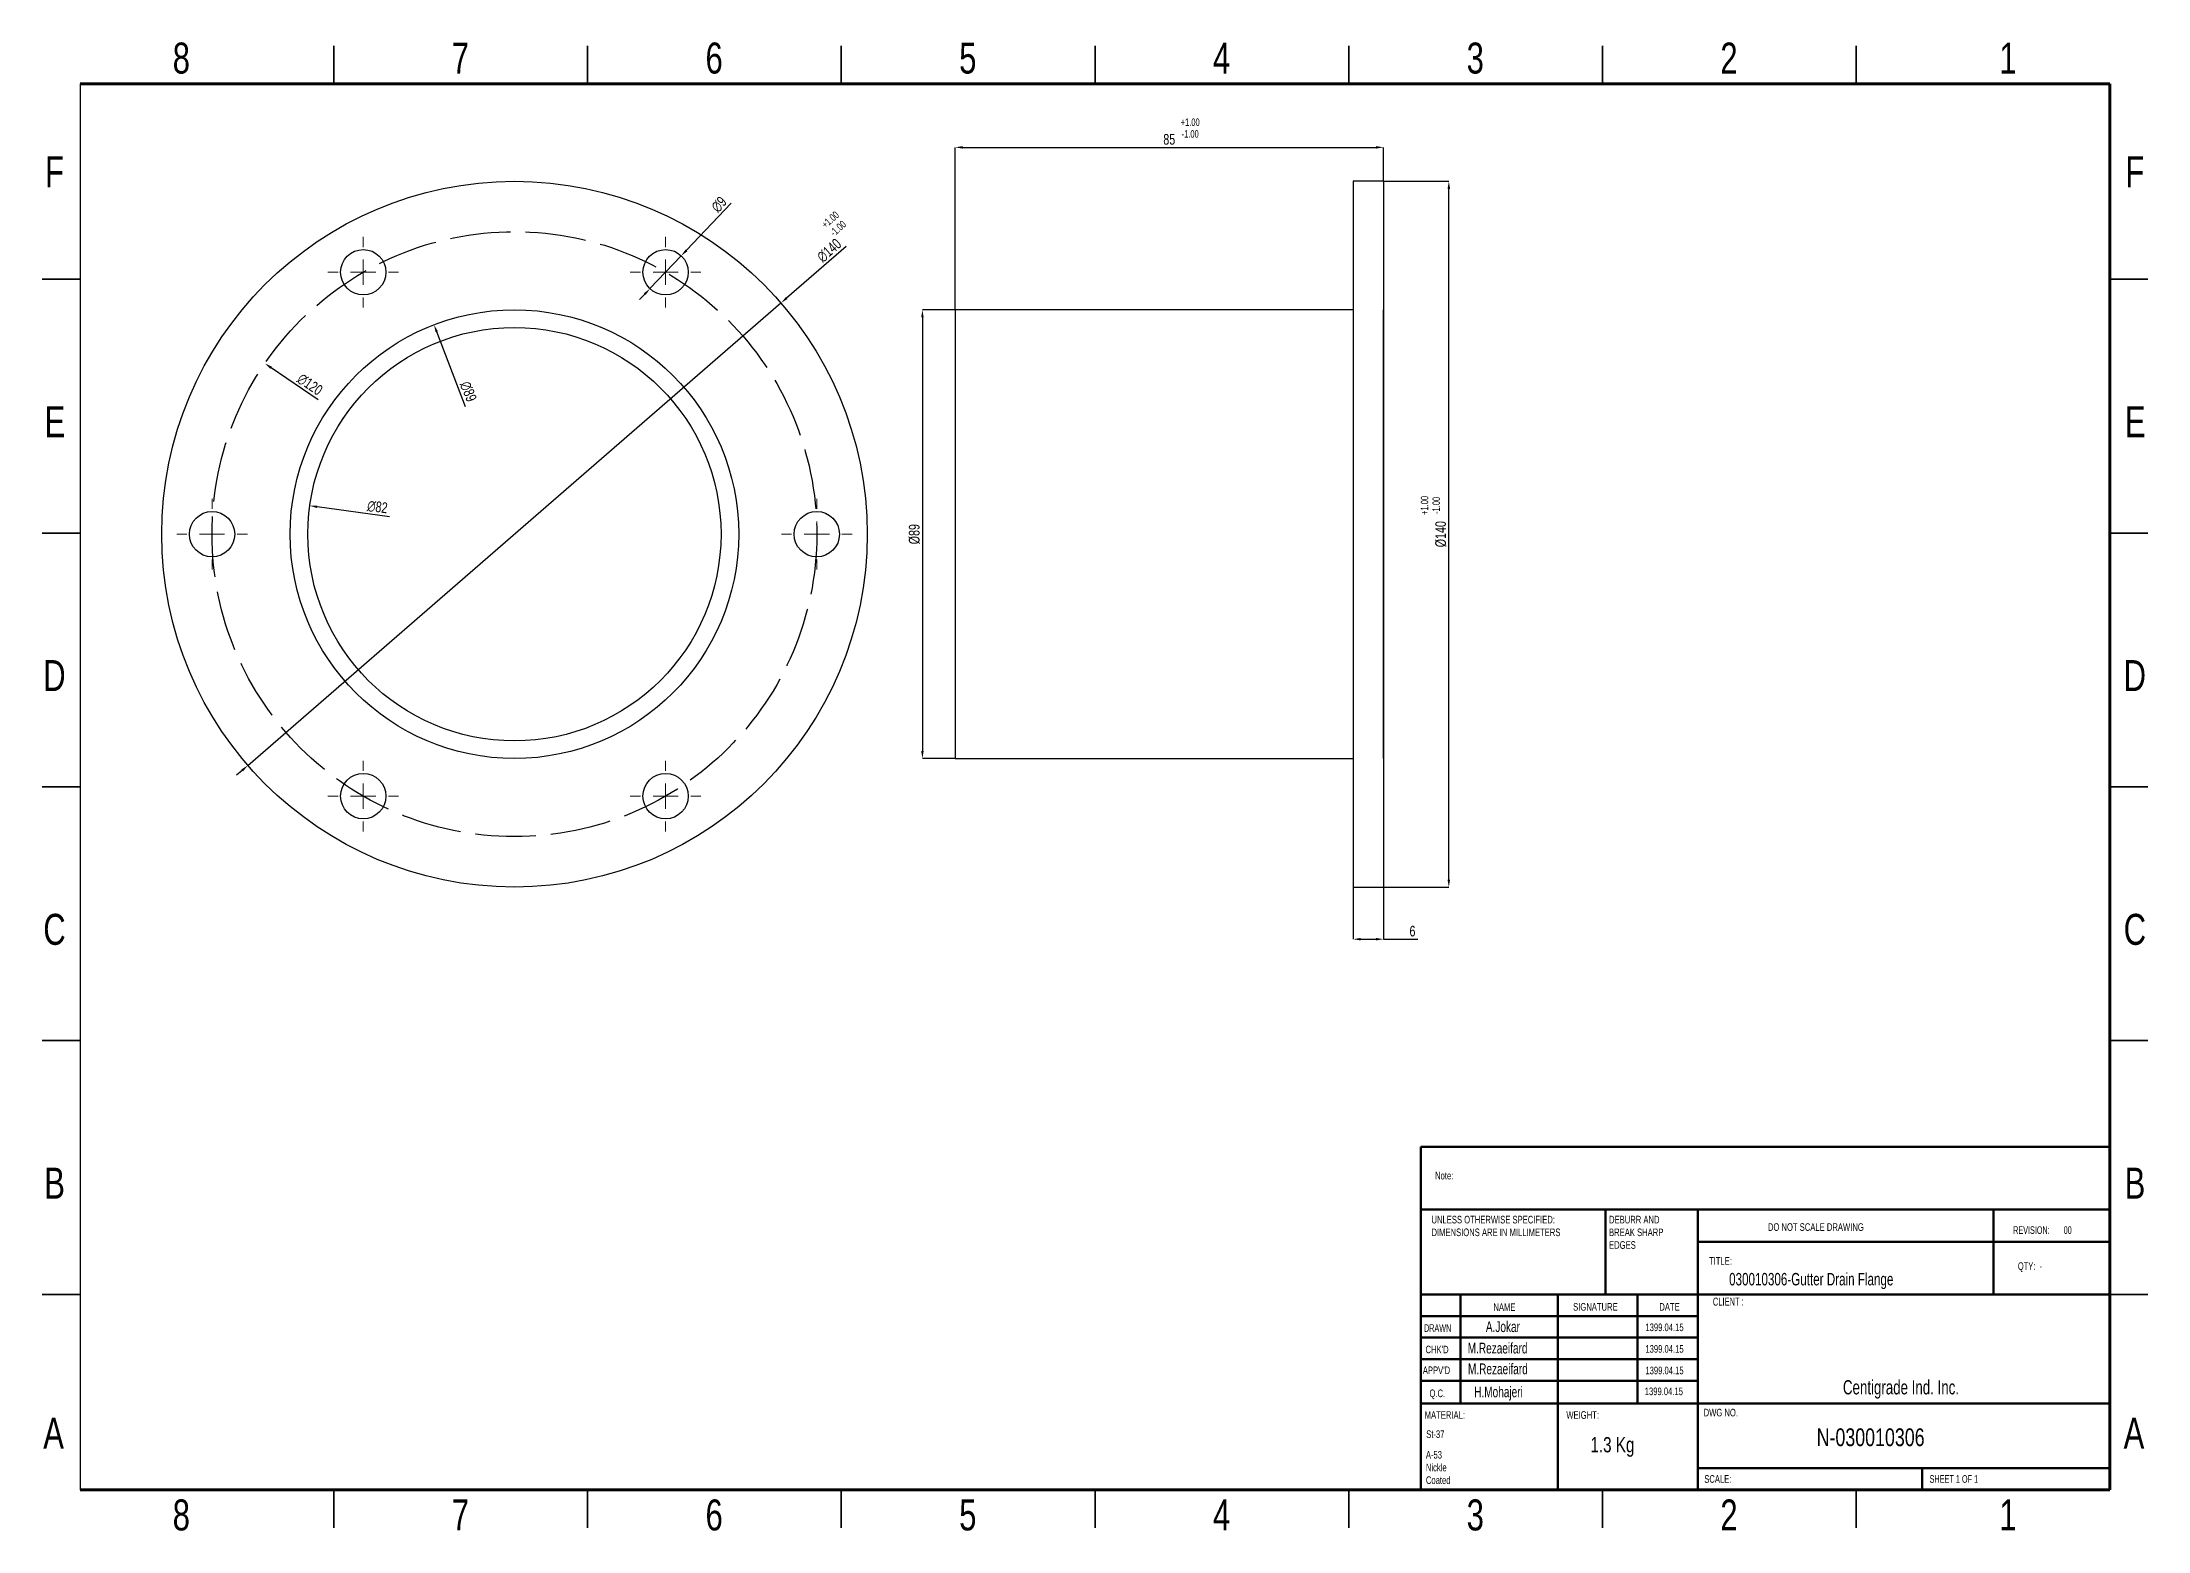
# Model space of a CAD drawing. Header units: millimetres. Extents: x 1780 to 2198, y 619 to 915.
import ezdxf

# ---------------------------------------------------------------- set-up
doc = ezdxf.new("R2010")
doc.units = ezdxf.units.MM
doc.linetypes.add('ACAD_ISO02W100', pattern=[15, 12, -3])
doc.styles.add('SLDTEXTSTYLE0', font='TXT', dxfattribs={"width": 0.75})
doc.styles.add('SLDTEXTSTYLE1', font='TXT', dxfattribs={"width": 0.686449})
doc.styles.add('SLDTEXTSTYLE2', font='TXT', dxfattribs={"width": 0.652778})
doc.styles.add('SLDTEXTSTYLE3', font='TXT', dxfattribs={"width": 0.692308})
doc.styles.add('SLDTEXTSTYLE4', font='TXT', dxfattribs={"width": 0.7})
doc.styles.add('SLDTEXTSTYLE5', font='TXT', dxfattribs={"width": 0.678571})
doc.dimstyles.new('SLDDIMSTYLE21', dxfattribs={"dimtxt": 2.116667, "dimasz": 1.5, "dimexe": 0, "dimexo": 0.0625, "dimgap": 0.529167, "dimtad": 1, "dimdec": 0, "dimrnd": 1e-09, "dimzin": 12, "dimdsep": 46, "dimtxsty": 'SLDTEXTSTYLE0', "dimsah": 1, "dimcen": 0, "dimadec": 0, "dimazin": 3, "dimtfac": 1, "dimtdec": 0, "dimtmove": 0, "dimatfit": 3, "dimfxl": 1, "dimfrac": 2, "dimtolj": 1, "dimtzin": 12, "dimarcsym": 0})

# ---------------------------------------------------------------- blocks, each defined once
blk = doc.blocks.new('SW_CENTERMARKSYMBOL_29')
at = {"color": 0, "linetype": 'Continuous', "lineweight": 0}
for p, q in [((0, 5), (0, 7)), ((-5, 0), (-7, 0)), ((0, 0), (-2.5, 0)), ((0, 0), (0, 2.5)), ((0, 0), (0, -2.5)), ((0, 0), (2.5, 0)), ((5, 0), (7, 0)), ((0, -5), (0, -7))]:
    blk.add_line(p, q, dxfattribs=at)
blk = doc.blocks.new('SW_CENTERMARKSYMBOL_30')
at = {"color": 0, "linetype": 'Continuous', "lineweight": 0}
for p, q in [((0, 5), (0, 7)), ((-5, 0), (-7, 0)), ((0, 0), (-2.5, 0)), ((0, 0), (0, 2.5)), ((0, 0), (0, -2.5)), ((0, 0), (2.5, 0)), ((5, 0), (7, 0)), ((0, -5), (0, -7))]:
    blk.add_line(p, q, dxfattribs=at)
blk = doc.blocks.new('SW_CENTERMARKSYMBOL_31')
at = {"color": 0, "linetype": 'Continuous', "lineweight": 0}
for p, q in [((0, 5), (0, 7)), ((-5, 0), (-7, 0)), ((0, 0), (-2.5, 0)), ((0, 0), (0, 2.5)), ((0, 0), (0, -2.5)), ((0, 0), (2.5, 0)), ((5, 0), (7, 0)), ((0, -5), (0, -7))]:
    blk.add_line(p, q, dxfattribs=at)
blk = doc.blocks.new('SW_CENTERMARKSYMBOL_32')
at = {"color": 0, "linetype": 'Continuous', "lineweight": 0}
for p, q in [((0, 5), (0, 7)), ((-5, 0), (-7, 0)), ((0, 0), (-2.5, 0)), ((0, 0), (0, 2.5)), ((0, 0), (0, -2.5)), ((0, 0), (2.5, 0)), ((5, 0), (7, 0)), ((0, -5), (0, -7))]:
    blk.add_line(p, q, dxfattribs=at)
blk = doc.blocks.new('SW_CENTERMARKSYMBOL_33')
at = {"color": 0, "linetype": 'Continuous', "lineweight": 0}
for p, q in [((0, 5), (0, 7)), ((-5, 0), (-7, 0)), ((0, 0), (-2.5, 0)), ((0, 0), (0, 2.5)), ((0, 0), (0, -2.5)), ((0, 0), (2.5, 0)), ((5, 0), (7, 0)), ((0, -5), (0, -7))]:
    blk.add_line(p, q, dxfattribs=at)
blk = doc.blocks.new('SW_CENTERMARKSYMBOL_34')
at = {"color": 0, "linetype": 'Continuous', "lineweight": 0}
for p, q in [((0, 5), (0, 7)), ((-5, 0), (-7, 0)), ((0, 0), (-2.5, 0)), ((0, 0), (0, 2.5)), ((0, 0), (0, -2.5)), ((0, 0), (2.5, 0)), ((5, 0), (7, 0)), ((0, -5), (0, -7))]:
    blk.add_line(p, q, dxfattribs=at)
blk = doc.blocks.new('SW_NOTE_62')
at = {"color": 0, "linetype": 'Continuous', "lineweight": 0, "char_height": 1.5, "attachment_point": 1, "style": 'SLDTEXTSTYLE0'}
for s, insert in [('UNLESS OTHERWISE SPECIFIED:', (0, 1.93)), ('DIMENSIONS ARE IN MILLIMETERS', (0, -0.57))]:
    blk.add_mtext(s, dxfattribs=dict(at, insert=insert))
blk = doc.blocks.new('SW_NOTE_63')
at = {"color": 0, "linetype": 'Continuous', "lineweight": 0, "char_height": 1.5, "attachment_point": 1, "style": 'SLDTEXTSTYLE0'}
for s, insert in [('DEBURR AND', (0, 1.93)), ('BREAK SHARP', (0, -0.57)), ('EDGES', (0, -3.07))]:
    blk.add_mtext(s, dxfattribs=dict(at, insert=insert))
blk = doc.blocks.new('*D24')
at = {"color": 0, "linetype": 'Continuous', "lineweight": -2, "transparency": 16777216}
for p, q in [((1939.28, 874.05), (1927.49, 863.82)), ((1820.59, 771.12), (1926.36, 862.84)), ((1819.45, 770.13), (1818.32, 769.15))]:
    blk.add_line(p, q, dxfattribs=at)
at = {"color": 0, "linetype": 'Continuous', "transparency": 16777216}
for points in [[(1927.33, 864.01), (1927.65, 863.63), (1926.36, 862.84)], [(1819.29, 770.32), (1819.62, 769.94), (1820.59, 771.12)]]:
    blk.add_solid(points, dxfattribs=at)
at = {"layer": 'Defpoints', "color": 0, "linetype": 'Continuous', "transparency": 16777216}
for p in [(1926.36, 862.84), (1820.59, 771.12)]:
    blk.add_point(p, dxfattribs=at)
at = {"color": 0, "linetype": 'Continuous', "lineweight": 18, "transparency": 16777216, "insert": (1935.94, 873.25), "char_height": 2.117, "attachment_point": 5, "rotation": 40.9318, "style": 'SLDTEXTSTYLE0'}
blk.add_mtext('\\A1;∅140', dxfattribs=at)
blk = doc.blocks.new('*D25')
at = {"color": 0, "linetype": 'Continuous', "lineweight": -2, "transparency": 16777216}
for p, q in [((1960.92, 861.54), (1960.92, 893.71)), ((1962.42, 893.71), (2044.42, 893.71)), ((2045.92, 887.04), (2045.92, 893.71))]:
    blk.add_line(p, q, dxfattribs=at)
at = {"color": 0, "linetype": 'Continuous', "transparency": 16777216}
for points in [[(1962.42, 893.96), (1962.42, 893.46), (1960.92, 893.71)], [(2044.42, 893.96), (2044.42, 893.46), (2045.92, 893.71)]]:
    blk.add_solid(points, dxfattribs=at)
at = {"layer": 'Defpoints', "color": 0, "linetype": 'Continuous', "transparency": 16777216}
for p in [(2045.92, 893.71), (2045.92, 886.98), (1960.92, 861.48)]:
    blk.add_point(p, dxfattribs=at)
at = {"color": 0, "linetype": 'Continuous', "lineweight": 18, "transparency": 16777216, "insert": (2003.42, 895.29), "char_height": 2.117, "attachment_point": 5, "style": 'SLDTEXTSTYLE0'}
blk.add_mtext('\\A1;85', dxfattribs=at)
blk = doc.blocks.new('*D26')
at = {"color": 0, "linetype": 'Continuous', "lineweight": -2, "transparency": 16777216}
for p, q in [((2039.92, 746.91), (2039.92, 736.64)), ((2045.92, 746.91), (2045.92, 736.64)), ((2041.42, 736.64), (2044.42, 736.64)), ((2045.92, 736.64), (2052.74, 736.64))]:
    blk.add_line(p, q, dxfattribs=at)
at = {"color": 0, "linetype": 'Continuous', "transparency": 16777216}
for points in [[(2041.42, 736.89), (2041.42, 736.39), (2039.92, 736.64)], [(2044.42, 736.89), (2044.42, 736.39), (2045.92, 736.64)]]:
    blk.add_solid(points, dxfattribs=at)
at = {"layer": 'Defpoints', "color": 0, "linetype": 'Continuous', "transparency": 16777216}
for p in [(2039.92, 746.98), (2045.92, 746.98), (2045.92, 736.64)]:
    blk.add_point(p, dxfattribs=at)
at = {"color": 0, "linetype": 'Continuous', "lineweight": 18, "transparency": 16777216, "insert": (2051.68, 738.23), "char_height": 2.117, "attachment_point": 5, "style": 'SLDTEXTSTYLE0'}
blk.add_mtext('\\A1;6', dxfattribs=at)
blk = doc.blocks.new('*D27')
at = {"color": 0, "linetype": 'Continuous', "lineweight": -2, "transparency": 16777216}
blk.add_line((1848.68, 820.42), (1834.35, 822.41), dxfattribs=at)
at = {"color": 0, "linetype": 'Continuous', "transparency": 16777216}
blk.add_solid([(1834.38, 822.66), (1834.31, 822.16), (1832.86, 822.62)], dxfattribs=at)
at = {"layer": 'Defpoints', "color": 0, "linetype": 'Continuous', "transparency": 16777216}
for p in [(1832.86, 822.62), (1914.08, 811.34)]:
    blk.add_point(p, dxfattribs=at)
at = {"color": 0, "linetype": 'Continuous', "lineweight": 18, "transparency": 16777216, "insert": (1846.28, 822.36), "char_height": 2.117, "attachment_point": 5, "rotation": 352.0935, "style": 'SLDTEXTSTYLE0'}
blk.add_mtext('\\A1;∅82', dxfattribs=at)
blk = doc.blocks.new('*D28')
at = {"color": 0, "linetype": 'Continuous', "lineweight": -2, "transparency": 16777216}
blk.add_line((1863.77, 842.22), (1858.05, 857.12), dxfattribs=at)
at = {"color": 0, "linetype": 'Continuous', "transparency": 16777216}
blk.add_solid([(1858.28, 857.21), (1857.82, 857.03), (1857.51, 858.52)], dxfattribs=at)
at = {"layer": 'Defpoints', "color": 0, "linetype": 'Continuous', "transparency": 16777216}
for p in [(1857.51, 858.52), (1889.43, 775.44)]:
    blk.add_point(p, dxfattribs=at)
at = {"color": 0, "linetype": 'Continuous', "lineweight": 18, "transparency": 16777216, "insert": (1864.31, 845.26), "char_height": 2.117, "attachment_point": 5, "rotation": 291.0177, "style": 'SLDTEXTSTYLE0'}
blk.add_mtext('\\A1;∅89', dxfattribs=at)
blk = doc.blocks.new('*D29')
at = {"color": 0, "linetype": 'Continuous', "lineweight": -2, "transparency": 16777216}
for p, q in [((1960.85, 861.48), (1954.43, 861.48)), ((1954.43, 859.98), (1954.43, 773.98)), ((1960.85, 772.48), (1954.43, 772.48))]:
    blk.add_line(p, q, dxfattribs=at)
at = {"color": 0, "linetype": 'Continuous', "transparency": 16777216}
for points in [[(1954.18, 859.98), (1954.68, 859.98), (1954.43, 861.48)], [(1954.18, 773.98), (1954.68, 773.98), (1954.43, 772.48)]]:
    blk.add_solid(points, dxfattribs=at)
at = {"layer": 'Defpoints', "color": 0, "linetype": 'Continuous', "transparency": 16777216}
for p in [(1960.92, 861.48), (1954.43, 772.48), (1960.92, 772.48)]:
    blk.add_point(p, dxfattribs=at)
at = {"color": 0, "linetype": 'Continuous', "lineweight": 18, "transparency": 16777216, "insert": (1952.84, 816.98), "char_height": 2.117, "attachment_point": 5, "rotation": 90, "style": 'SLDTEXTSTYLE0'}
blk.add_mtext('\\A1;%%C89', dxfattribs=at)
blk = doc.blocks.new('*D30')
at = {"color": 0, "linetype": 'Continuous', "lineweight": -2, "transparency": 16777216}
for p, q in [((2045.98, 886.98), (2058.89, 886.98)), ((2058.89, 748.48), (2058.89, 885.48)), ((2045.98, 746.98), (2058.89, 746.98))]:
    blk.add_line(p, q, dxfattribs=at)
at = {"color": 0, "linetype": 'Continuous', "transparency": 16777216}
for points in [[(2058.64, 885.48), (2059.14, 885.48), (2058.89, 886.98)], [(2058.64, 748.48), (2059.14, 748.48), (2058.89, 746.98)]]:
    blk.add_solid(points, dxfattribs=at)
at = {"layer": 'Defpoints', "color": 0, "linetype": 'Continuous', "transparency": 16777216}
for p in [(2045.92, 886.98), (2058.89, 886.98), (2045.92, 746.98)]:
    blk.add_point(p, dxfattribs=at)
at = {"color": 0, "linetype": 'Continuous', "lineweight": 18, "transparency": 16777216, "insert": (2057.3, 816.98), "char_height": 2.117, "attachment_point": 5, "rotation": 90, "style": 'SLDTEXTSTYLE0'}
blk.add_mtext('\\A1;%%C140', dxfattribs=at)
blk = doc.blocks.new('*D31')
at = {"color": 0, "linetype": 'Continuous', "lineweight": -2, "transparency": 16777216}
blk.add_line((1834.5, 843.63), (1825.18, 850), dxfattribs=at)
at = {"color": 0, "linetype": 'Continuous', "transparency": 16777216}
blk.add_solid([(1825.33, 850.21), (1825.04, 849.79), (1823.95, 850.85)], dxfattribs=at)
at = {"layer": 'Defpoints', "color": 0, "linetype": 'Continuous', "transparency": 16777216}
for p in [(1823.95, 850.85), (1923, 783.11)]:
    blk.add_point(p, dxfattribs=at)
at = {"color": 0, "linetype": 'Continuous', "lineweight": 18, "transparency": 16777216, "insert": (1832.88, 846.66), "char_height": 2.117, "attachment_point": 5, "rotation": 325.6326, "style": 'SLDTEXTSTYLE0'}
blk.add_mtext('\\A1;∅120', dxfattribs=at)
blk = doc.blocks.new('*D32')
at = {"color": 0, "linetype": 'Continuous', "lineweight": -2, "transparency": 16777216}
for p, q in [((1916.49, 882.63), (1907.61, 873.29)), ((1900.37, 865.68), (1906.57, 872.2)), ((1899.34, 864.59), (1898.3, 863.5))]:
    blk.add_line(p, q, dxfattribs=at)
at = {"color": 0, "linetype": 'Continuous', "transparency": 16777216}
for points in [[(1907.43, 873.46), (1907.79, 873.11), (1906.57, 872.2)], [(1899.16, 864.76), (1899.52, 864.42), (1900.37, 865.68)]]:
    blk.add_solid(points, dxfattribs=at)
at = {"layer": 'Defpoints', "color": 0, "linetype": 'Continuous', "transparency": 16777216}
for p in [(1906.57, 872.2), (1900.37, 865.68)]:
    blk.add_point(p, dxfattribs=at)
at = {"color": 0, "linetype": 'Continuous', "lineweight": 18, "transparency": 16777216, "insert": (1914.07, 882.39), "char_height": 2.117, "attachment_point": 5, "rotation": 46.4465, "style": 'SLDTEXTSTYLE0'}
blk.add_mtext('\\A1;∅9', dxfattribs=at)

msp = doc.modelspace()

# ---------------------------------------------------------------- linework, layer by layer
at = {"color": 7, "linetype": 'Continuous', "lineweight": 35}
for p, q in [((1837.64, 906.32), (1837.64, 913.87)), ((1887.99, 906.32), (1887.99, 913.87)), ((1938.33, 906.32), (1938.33, 913.87)), ((1988.68, 913.87), (1988.68, 906.32)), ((1988.68, 906.32), (1988.68, 913.87)), ((2039.02, 906.32), (2039.02, 913.87)), ((2089.37, 906.32), (2089.37, 913.87)), ((2139.72, 906.32), (2139.72, 913.87)), ((1787.3, 867.55), (1779.75, 867.55)), ((2190.06, 867.55), (2197.61, 867.55)), ((1787.3, 817.21), (1779.75, 817.21)), ((2190.06, 817.21), (2197.61, 817.21)), ((1779.75, 766.86), (1787.3, 766.86)), ((1787.3, 766.86), (1779.75, 766.86)), ((2197.61, 766.86), (2190.06, 766.86)), ((2190.06, 766.86), (2197.61, 766.86)), ((1787.3, 716.52), (1779.75, 716.52)), ((2190.06, 716.52), (2197.61, 716.52)), ((1787.3, 666.17), (1779.75, 666.17)), ((2190.06, 666.17), (2197.61, 666.17)), ((1837.64, 627.41), (1837.64, 619.85)), ((1887.99, 627.41), (1887.99, 619.85)), ((1938.33, 627.41), (1938.33, 619.85)), ((1988.68, 619.85), (1988.68, 627.41)), ((1988.68, 627.41), (1988.68, 619.85)), ((2039.02, 627.41), (2039.02, 619.85)), ((2089.37, 627.41), (2089.37, 619.85)), ((2139.72, 627.41), (2139.72, 619.85))]:
    msp.add_line(p, q, dxfattribs=at)
at = {"color": 7, "linetype": 'Continuous', "lineweight": 70}
for p, q in [((1787.3, 906.32), (2190.06, 906.32)), ((2190.06, 906.32), (2190.06, 627.41)), ((2190.06, 627.41), (1787.3, 627.41))]:
    msp.add_line(p, q, dxfattribs=at)
msp.add_line((1787.3, 906.32), (1787.3, 627.41))
at = {"color": 7, "linetype": 'Continuous', "lineweight": 25}
for p, q in [((2045.92, 886.98), (2039.92, 886.98)), ((2039.92, 886.98), (2039.92, 746.98)), ((2045.92, 886.98), (2045.92, 746.98)), ((2039.92, 746.98), (2045.92, 746.98))]:
    msp.add_line(p, q, dxfattribs=at)
at = {"color": 7, "linetype": 'Continuous', "lineweight": 50}
for p, q in [((2053.32, 695.47), (2190.06, 695.47)), ((2053.32, 695.47), (2053.32, 683.04)), ((2053.32, 683.04), (2190.06, 683.04)), ((2053.32, 683.04), (2053.32, 627.66)), ((2089.97, 683.04), (2089.97, 666.17)), ((2108.3, 683.04), (2108.3, 627.41)), ((2166.99, 666.17), (2166.99, 683.04)), ((2190.06, 676.62), (2108.3, 676.62)), ((2190.06, 666.17), (2053.32, 666.17)), ((2061.18, 666.17), (2061.18, 644.52)), ((2080.5, 666.17), (2080.5, 627.66)), ((2096.32, 666.17), (2096.32, 644.52)), ((2108.3, 627.66), (2108.3, 666.17)), ((2108.3, 661.89), (2053.32, 661.89)), ((2108.3, 657.61), (2053.32, 657.61)), ((2108.3, 653.33), (2053.32, 653.33)), ((2108.3, 649.05), (2053.32, 649.05)), ((2063.79, 644.52), (2053.32, 644.52)), ((2063.79, 644.52), (2190.06, 644.52)), ((2108.3, 631.69), (2190.06, 631.69)), ((2152.81, 627.41), (2152.81, 631.69))]:
    msp.add_line(p, q, dxfattribs=at)
at = {"color": 7, "linetype": 'Continuous', "lineweight": 25}
for points in [[(2039.92, 861.48), (1960.92, 861.48), (1960.92, 816.98), (1960.92, 772.48), (2039.92, 772.48)], [(2045.92, 772.48), (2045.92, 816.98), (2045.92, 861.48)]]:
    msp.add_lwpolyline(points, dxfattribs=at)
for centre, radius in [((1873.47, 816.98), 70), ((1843.47, 868.94), 4.5), ((1903.47, 868.94), 4.5), ((1873.47, 816.98), 44.5), ((1873.47, 816.98), 44.5), ((1873.47, 816.98), 41), ((1813.47, 816.98), 4.5), ((1933.47, 816.98), 4.5), ((1843.47, 765.02), 4.5), ((1903.47, 765.02), 4.5)]:
    msp.add_circle(centre, radius, dxfattribs=at)
at = {"linetype": 'ACAD_ISO02W100'}
msp.add_circle((1873.47, 816.98), 60, dxfattribs=at)

# ---------------------------------------------------------------- block references
at = {"color": 7, "linetype": 'Continuous', "lineweight": 0}
for name, p in [('SW_CENTERMARKSYMBOL_30', (1843.47, 868.94)), ('SW_CENTERMARKSYMBOL_31', (1903.47, 868.94)), ('SW_CENTERMARKSYMBOL_29', (1813.47, 816.98)), ('SW_CENTERMARKSYMBOL_32', (1933.47, 816.98)), ('SW_CENTERMARKSYMBOL_34', (1843.47, 765.02)), ('SW_CENTERMARKSYMBOL_33', (1903.47, 765.02))]:
    msp.add_blockref(name, p, dxfattribs=at)
at = {"color": 7, "linetype": 'Continuous', "lineweight": 0, "xscale": 1.006907416490062, "yscale": 1.006907416490062, "zscale": 1.006907416490062}
for name, p in [('SW_NOTE_62', (2055.45, 679.83)), ('SW_NOTE_63', (2090.69, 679.83))]:
    msp.add_blockref(name, p, dxfattribs=at)

# ---------------------------------------------------------------- texts
at = {"color": 7, "linetype": 'Continuous', "lineweight": 0}
for s, insert, char_height, attachment_point, style in [('8', (1807.37, 914.49), 6.14, 2, 'SLDTEXTSTYLE0'), ('7', (1862.75, 914.49), 6.14, 2, 'SLDTEXTSTYLE0'), ('6', (1913.1, 914.49), 6.14, 2, 'SLDTEXTSTYLE0'), ('5', (1963.44, 914.49), 6.14, 2, 'SLDTEXTSTYLE0'), ('4', (2013.79, 914.49), 6.14, 2, 'SLDTEXTSTYLE0'), ('3', (2064.14, 914.49), 6.14, 2, 'SLDTEXTSTYLE0'), ('2', (2114.48, 914.49), 6.14, 2, 'SLDTEXTSTYLE0'), ('1', (2169.86, 914.49), 6.14, 2, 'SLDTEXTSTYLE0'), ('F', (1782.2, 891.95), 6.14, 2, 'SLDTEXTSTYLE0'), ('F', (2195.03, 891.95), 6.14, 2, 'SLDTEXTSTYLE0'), ('E', (1782.27, 842.36), 6.14, 2, 'SLDTEXTSTYLE0'), ('E', (2195.11, 842.36), 6.14, 2, 'SLDTEXTSTYLE0'), ('D', (1782.19, 792.01), 6.14, 2, 'SLDTEXTSTYLE0'), ('D', (2195.02, 792.01), 6.14, 2, 'SLDTEXTSTYLE0'), ('C', (1782.2, 741.67), 6.14, 2, 'SLDTEXTSTYLE0'), ('C', (2195.03, 741.67), 6.14, 2, 'SLDTEXTSTYLE0'), ('B', (1782.22, 691.32), 6.14, 2, 'SLDTEXTSTYLE0'), ('Note:', (2056.17, 690.5), 1.51, 1, 'SLDTEXTSTYLE0'), ('B', (2195.05, 691.32), 6.14, 2, 'SLDTEXTSTYLE0'), ('DO NOT SCALE DRAWING', (2122.21, 680.3), 1.5104, 1, 'SLDTEXTSTYLE0'), ('REVISION:       00', (2170.88, 679.7), 1.5104, 1, 'SLDTEXTSTYLE2'), ('TITLE:', (2110.53, 673.59), 1.51, 1, 'SLDTEXTSTYLE0'), ('030010306-Gutter Drain Flange', (2114.51, 670.44), 2.4669, 1, 'SLDTEXTSTYLE4'), ('QTY:  -', (2171.81, 672.55), 1.51, 1, 'SLDTEXTSTYLE5'), ('NAME', (2067.74, 664.41), 1.51, 1, 'SLDTEXTSTYLE0'), ('SIGNATURE', (2083.56, 664.47), 1.51, 1, 'SLDTEXTSTYLE0'), ('DATE', (2100.67, 664.47), 1.51, 1, 'SLDTEXTSTYLE0'), ('CLIENT :', (2111.28, 665.55), 1.598, 1, 'SLDTEXTSTYLE4'), ('DRAWN', (2053.97, 660.27), 1.51, 1, 'SLDTEXTSTYLE1'), ('A.Jokar', (2066.24, 660.85), 2.131, 1, 'SLDTEXTSTYLE4'), ('1399.04.15', (2097.9, 660.41), 1.51, 1, 'SLDTEXTSTYLE0'), ('M.Rezaeifard', (2062.64, 656.6), 2.1313, 1, 'SLDTEXTSTYLE4'), ('1399.04.15', (2097.9, 656.13), 1.51, 1, 'SLDTEXTSTYLE0'), ("APPV'D", (2053.73, 651.89), 1.51, 1, 'SLDTEXTSTYLE0'), ("CHK'D", (2054.27, 656.01), 1.51, 1, 'SLDTEXTSTYLE0'), ('M.Rezaeifard', (2062.69, 652.48), 2.1313, 1, 'SLDTEXTSTYLE4'), ('1399.04.15', (2097.9, 651.85), 1.51, 1, 'SLDTEXTSTYLE0'), ('H.Mohajeri', (2063.93, 647.91), 2.131, 1, 'SLDTEXTSTYLE4'), ('1399.04.15', (2097.77, 647.71), 1.51, 1, 'SLDTEXTSTYLE0'), ('Centigrade Ind. Inc.', (2137.1, 649.17), 2.8193, 1, 'SLDTEXTSTYLE4'), ('Q.C.', (2055.05, 647.32), 1.51, 1, 'SLDTEXTSTYLE0'), ('DWG NO.', (2109.46, 643.5), 1.51, 1, 'SLDTEXTSTYLE0'), ('A', (1782.02, 641.73), 6.14, 2, 'SLDTEXTSTYLE0'), ('MATERIAL:', (2054.1, 643.02), 1.51, 1, 'SLDTEXTSTYLE0'), ('WEIGHT:', (2082.21, 643.02), 1.509, 1, 'SLDTEXTSTYLE0'), ('N-030010306', (2131.88, 639.61), 3.5242, 1, 'SLDTEXTSTYLE0'), ('A', (2194.85, 641.73), 6.14, 2, 'SLDTEXTSTYLE0'), ('1.3 Kg', (2086.98, 637.88), 3.018, 1, 'SLDTEXTSTYLE0'), ('SCALE:', (2109.58, 630.33), 1.51, 1, 'SLDTEXTSTYLE0'), ('SHEET 1 OF 1', (2154.29, 630.33), 1.5104, 1, 'SLDTEXTSTYLE3'), ('8', (1807.37, 625.51), 6.14, 2, 'SLDTEXTSTYLE0'), ('7', (1862.75, 625.51), 6.14, 2, 'SLDTEXTSTYLE0'), ('6', (1913.1, 625.51), 6.14, 2, 'SLDTEXTSTYLE0'), ('5', (1963.44, 625.51), 6.14, 2, 'SLDTEXTSTYLE0'), ('4', (2013.79, 625.51), 6.14, 2, 'SLDTEXTSTYLE0'), ('3', (2064.14, 625.51), 6.14, 2, 'SLDTEXTSTYLE0'), ('2', (2114.48, 625.51), 6.14, 2, 'SLDTEXTSTYLE0'), ('1', (2169.86, 625.51), 6.14, 2, 'SLDTEXTSTYLE0')]:
    msp.add_mtext(s, dxfattribs=dict(at, insert=insert, char_height=char_height, attachment_point=attachment_point, style=style))
at = {"color": 7, "linetype": 'Continuous', "lineweight": 18, "char_height": 1.482, "attachment_point": 2, "style": 'SLDTEXTSTYLE0'}
for s, insert in [('\\A1;+1.00', (2007.57, 899.44)), ('\\A1;-1.00', (2007.57, 897.12))]:
    msp.add_mtext(s, dxfattribs=dict(at, insert=insert))
for s, insert, rotation in [('\\A1;+1.00', (1935.65, 879.93), 41.5283), ('\\A1;-1.00', (1937.19, 878.2), 41.5283), ('\\A1;+1.00', (2053.33, 822.69), 90), ('\\A1;-1.00', (2055.65, 822.69), 90)]:
    msp.add_mtext(s, dxfattribs=dict(at, insert=insert, rotation=rotation))
at = {"color": 7, "linetype": 'Continuous', "lineweight": 0, "width": 0.0603, "attachment_point": 1, "style": 'SLDTEXTSTYLE0'}
for s, insert, char_height in [('St-37', (2054.4, 639.22), 1.51), ('A-53 Nickle Coated', (2054.34, 635.13), 1.5104)]:
    msp.add_mtext(s, dxfattribs=dict(at, insert=insert, char_height=char_height))

# ---------------------------------------------------------------- dimensions: what is measured, and where the dimension line sits
at = {"color": 7, "linetype": 'Continuous', "lineweight": 18}
dim = msp.add_linear_dim(base=(2045.92, 893.71), p1=(1960.92, 861.48), p2=(2045.92, 886.98), dimstyle='SLDDIMSTYLE21', dxfattribs=at)
dim.commit()
dim.dimension.update_dxf_attribs({"geometry": '*D25', "text_midpoint": (2003.42, 895.29)})
for base, p1, p2, picture, middle in [((2058.89, 886.98), (2045.92, 746.98), (2045.92, 886.98), '*D30', (2057.3, 816.98)), ((1954.43, 772.48), (1960.92, 861.48), (1960.92, 772.48), '*D29', (1952.84, 816.98))]:
    dim = msp.add_linear_dim(base=base, p1=p1, p2=p2, angle=90, text='%%C<>', dimstyle='SLDDIMSTYLE21', dxfattribs=at)
    dim.commit()
    dim.dimension.update_dxf_attribs({"geometry": picture, "text_midpoint": middle})
for p1, p2, picture, middle in [((1900.37, 865.68), (1906.57, 872.2), '*D32', (1915.22, 881.29)), ((1820.59, 771.12), (1926.36, 862.84), '*D24', (1936.98, 872.05)), ((1889.43, 775.44), (1857.51, 858.52), '*D28', (1862.82, 844.69)), ((1923, 783.11), (1823.95, 850.85), '*D31', (1831.99, 845.35)), ((1914.08, 811.34), (1832.86, 822.62), '*D27', (1846.06, 820.78))]:
    dim = msp.add_diameter_dim_2p(p1=p1, p2=p2, dimstyle='SLDDIMSTYLE21', dxfattribs=at)
    dim.commit()
    dim.dimension.update_dxf_attribs({"geometry": picture, "text_midpoint": middle, "dimtype": 163})
dim = msp.add_linear_dim(base=(2045.92, 736.64), p1=(2039.92, 746.98), p2=(2045.92, 746.98), dimstyle='SLDDIMSTYLE21', dxfattribs=at)
dim.commit()
dim.dimension.update_dxf_attribs({"geometry": '*D26', "text_midpoint": (2051.68, 736.64), "dimtype": 160})

doc.saveas('drawing.dxf')
